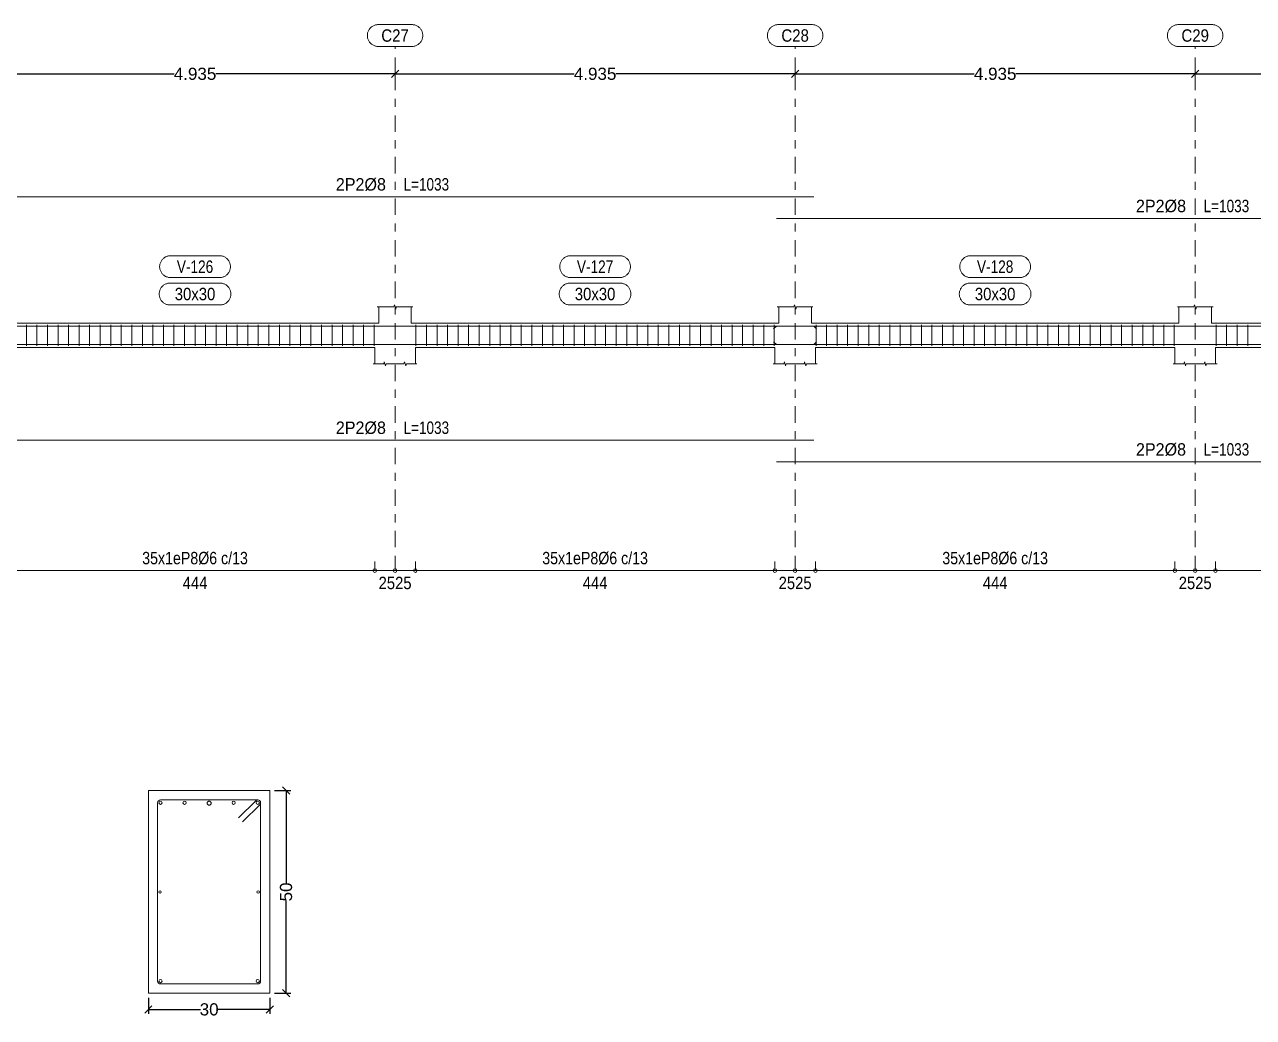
# Model space of a CAD drawing. Header units: millimetres. Extents: x 2 to 158, y -69 to 77.
# Drawn here: x 82.45 to 97.61, y -24.99 to -12.74 of the extents above; entities that cross this region are included whole.
import ezdxf
from ezdxf.enums import TextEntityAlignment as Align

# ---------------------------------------------------------------- set-up
doc = ezdxf.new("R2010")
doc.units = ezdxf.units.MM
doc.linetypes.add('CYPE_RAYAPUNTO', pattern=[0.4125, 0.2025, -0.105, 0, -0.105])
for name, color, linetype, lineweight in [('ALZ_ARM_LONG_ARM_TEXTOS', 3, 'Continuous', 9), ('ALZ_ARM_LONG_TXT_LONG', 3, 'Continuous', 9), ('ALZ_ARM_TRANS_TXT_EST', 3, 'Continuous', 9), ('ALZ_CONT_NUDOS', 122, 'Continuous', 9), ('ALZ_CONT_VIG_HORMIGON', 2, 'Continuous', 9), ('ALZ_COT_COT_EST', 3, 'Continuous', 0), ('ALZ_COT_COT_LIN_APOYOS', 2, 'CYPE_RAYAPUNTO', 0), ('ALZ_COT_LONGITUD_PROYECTADA', 122, 'Continuous', 0), ('ALZ_COT_TEXTOS_ESTRIBOS', 122, 'Continuous', 0), ('ALZ_REF_COT_LIN_AUX_COTA', 2, 'CYPE_RAYAPUNTO', 9), ('ALZ_REF_REF_NOMBRE', 3, 'Continuous', 9), ('ALZ_REF_REF_REFERENCIA', 3, 'Continuous', 9), ('ALZ_REF_TEXTO_REF_NOMBRE', 3, 'Continuous', 9), ('ALZ_REF_TEXTO_REF_REFERENCIA', 3, 'Continuous', 9), ('ARM_LONGITUDINAL_Ø10', 103, 'Continuous', 9), ('ARM_LONGITUDINAL_Ø6', 151, 'Continuous', 9), ('ARM_LONGITUDINAL_Ø8', 32, 'Continuous', 9), ('ARM_TRANSVERSAL_Ø6', 151, 'Continuous', 9), ('SEC_CONT_VIG_HORMIGON_SECCION', 2, 'Continuous', 9), ('SEC_COTAS_SEC_DIM_VIGA', 122, 'Continuous', 0)]:
    doc.layers.add(name, color=color, linetype=linetype, lineweight=lineweight)
doc.styles.add('CYPETXT_0.225_romans', font='arial.ttf', dxfattribs={"height": 0.15})
doc.styles.add('CYPETXT_romans', font='arial.ttf', dxfattribs={"height": 0.2})
doc.dimstyles.new('cype_oblique', dxfattribs={"dimtxt": 0.18, "dimasz": 0.18, "dimexe": 0.05625, "dimexo": 0.05625, "dimgap": 0, "dimtad": 0, "dimdec": 4, "dimzin": 0, "dimdsep": 46, "dimtxsty": 'CYPETXT_0.225_romans', "dimblk": 'OBLIQUE', "dimtsz": 0.045, "dimcen": 0.09, "dimadec": 0, "dimazin": 0, "dimtfac": 1, "dimtdec": 4, "dimtofl": 0, "dimtmove": 2, "dimatfit": 3, "dimfxl": 1, "dimtolj": 1, "dimtzin": 0, "dimarcsym": 0})

# ---------------------------------------------------------------- blocks, each defined once
blk = doc.blocks.new('*D109')
at = {"layer": 'Defpoints', "color": 0, "transparency": 16777216}
for p in [(83.974, -24.691), (85.474, -24.691), (85.474, -24.89)]:
    blk.add_point(p, dxfattribs=at)
at = {"layer": 'SEC_COTAS_SEC_DIM_VIGA', "color": 0, "lineweight": -2, "transparency": 16777216}
for p, q in [((83.929, -24.935), (84.019, -24.845)), ((83.974, -24.747), (83.974, -24.946)), ((85.429, -24.935), (85.519, -24.845)), ((85.474, -24.747), (85.474, -24.946)), ((83.974, -24.89), (84.617, -24.89)), ((85.474, -24.89), (84.831, -24.89))]:
    blk.add_line(p, q, dxfattribs=at)
at = {"layer": 'SEC_COTAS_SEC_DIM_VIGA', "color": 0, "transparency": 16777216, "insert": (84.724, -24.89), "char_height": 0.15, "attachment_point": 5, "style": 'CYPETXT_0.225_romans'}
blk.add_mtext('\\A1;30', dxfattribs=at)
blk = doc.blocks.new('_OBLIQUE')
at = {"color": 0, "linetype": 'ByBlock', "lineweight": -2}
blk.add_line((-0.5, -0.5), (0.5, 0.5), dxfattribs=at)
blk = doc.blocks.new('*D110')
at = {"layer": 'Defpoints', "color": 0, "transparency": 16777216}
for p in [(85.474, -22.191), (85.673, -22.191), (85.474, -24.691)]:
    blk.add_point(p, dxfattribs=at)
at = {"layer": 'SEC_COTAS_SEC_DIM_VIGA', "color": 0, "lineweight": -2, "transparency": 16777216}
for p, q in [((85.53, -22.191), (85.73, -22.191)), ((85.718, -22.236), (85.628, -22.146)), ((85.673, -22.191), (85.673, -23.333)), ((85.673, -24.691), (85.673, -23.548)), ((85.53, -24.691), (85.73, -24.691)), ((85.718, -24.736), (85.628, -24.646))]:
    blk.add_line(p, q, dxfattribs=at)
at = {"layer": 'SEC_COTAS_SEC_DIM_VIGA', "color": 0, "transparency": 16777216, "insert": (85.673, -23.441), "char_height": 0.15, "attachment_point": 5, "rotation": 90, "style": 'CYPETXT_0.225_romans'}
blk.add_mtext('\\A1;50', dxfattribs=at)
blk = doc.blocks.new('*D148')
at = {"layer": 'ALZ_COT_LONGITUD_PROYECTADA', "color": 0, "lineweight": -2, "transparency": 16777216}
for p, q in [((82.037, -13.396), (82.127, -13.306)), ((86.972, -13.396), (87.062, -13.306)), ((82.082, -13.351), (84.293, -13.351)), ((87.017, -13.351), (84.807, -13.351))]:
    blk.add_line(p, q, dxfattribs=at)
at = {"layer": 'Defpoints', "color": 0, "transparency": 16777216}
for p in [(82.082, -13.351), (82.082, -13.351), (87.017, -13.351)]:
    blk.add_point(p, dxfattribs=at)
at = {"layer": 'ALZ_COT_LONGITUD_PROYECTADA', "color": 0, "transparency": 16777216, "insert": (84.55, -13.351), "char_height": 0.15, "attachment_point": 5, "style": 'CYPETXT_0.225_romans'}
blk.add_mtext('\\A1;4.935', dxfattribs=at)
blk = doc.blocks.new('*D149')
at = {"layer": 'ALZ_COT_LONGITUD_PROYECTADA', "color": 0, "lineweight": -2, "transparency": 16777216}
for p, q in [((86.972, -13.396), (87.062, -13.306)), ((91.907, -13.396), (91.997, -13.306)), ((87.017, -13.351), (89.228, -13.351)), ((91.952, -13.351), (89.742, -13.351))]:
    blk.add_line(p, q, dxfattribs=at)
at = {"layer": 'Defpoints', "color": 0, "transparency": 16777216}
for p in [(87.017, -13.351), (87.017, -13.351), (91.952, -13.351)]:
    blk.add_point(p, dxfattribs=at)
at = {"layer": 'ALZ_COT_LONGITUD_PROYECTADA', "color": 0, "transparency": 16777216, "insert": (89.485, -13.351), "char_height": 0.15, "attachment_point": 5, "style": 'CYPETXT_0.225_romans'}
blk.add_mtext('\\A1;4.935', dxfattribs=at)
blk = doc.blocks.new('*D150')
at = {"layer": 'ALZ_COT_LONGITUD_PROYECTADA', "color": 0, "lineweight": -2, "transparency": 16777216}
for p, q in [((91.907, -13.396), (91.997, -13.306)), ((96.842, -13.396), (96.932, -13.306)), ((91.952, -13.351), (94.163, -13.351)), ((96.887, -13.351), (94.677, -13.351))]:
    blk.add_line(p, q, dxfattribs=at)
at = {"layer": 'Defpoints', "color": 0, "transparency": 16777216}
for p in [(91.952, -13.351), (91.952, -13.351), (96.887, -13.351)]:
    blk.add_point(p, dxfattribs=at)
at = {"layer": 'ALZ_COT_LONGITUD_PROYECTADA', "color": 0, "transparency": 16777216, "insert": (94.42, -13.351), "char_height": 0.15, "attachment_point": 5, "style": 'CYPETXT_0.225_romans'}
blk.add_mtext('\\A1;4.935', dxfattribs=at)
blk = doc.blocks.new('*D151')
at = {"layer": 'ALZ_COT_LONGITUD_PROYECTADA', "color": 0, "lineweight": -2, "transparency": 16777216}
for p, q in [((96.842, -13.396), (96.932, -13.306)), ((101.777, -13.396), (101.867, -13.306)), ((96.887, -13.351), (99.098, -13.351)), ((101.822, -13.351), (99.612, -13.351))]:
    blk.add_line(p, q, dxfattribs=at)
at = {"layer": 'Defpoints', "color": 0, "transparency": 16777216}
for p in [(96.887, -13.351), (96.887, -13.351), (101.822, -13.351)]:
    blk.add_point(p, dxfattribs=at)
at = {"layer": 'ALZ_COT_LONGITUD_PROYECTADA', "color": 0, "transparency": 16777216, "insert": (99.355, -13.351), "char_height": 0.15, "attachment_point": 5, "style": 'CYPETXT_0.225_romans'}
blk.add_mtext('\\A1;4.935', dxfattribs=at)

msp = doc.modelspace()

# ---------------------------------------------------------------- linework, layer by layer
at = {"layer": 'ALZ_CONT_NUDOS'}
for p, q in [((86.81748, -16.42611), (86.81748, -16.22611)), ((87.21748, -16.42611), (87.21748, -16.22611)), ((91.75248, -16.42611), (91.75248, -16.22611)), ((92.15248, -16.42611), (92.15248, -16.22611)), ((96.68748, -16.42611), (96.68748, -16.22611)), ((97.08748, -16.42611), (97.08748, -16.22611)), ((86.76748, -16.42611), (86.81748, -16.42611)), ((87.26748, -16.42611), (87.21748, -16.42611)), ((91.70248, -16.42611), (91.75248, -16.42611)), ((92.20248, -16.42611), (92.15248, -16.42611)), ((96.63748, -16.42611), (96.68748, -16.42611)), ((97.13748, -16.42611), (97.08748, -16.42611)), ((86.76748, -16.72611), (86.76748, -16.92611)), ((87.26748, -16.72611), (87.26748, -16.92611)), ((91.70248, -16.72611), (91.70248, -16.92611)), ((92.20248, -16.72611), (92.20248, -16.92611)), ((96.63748, -16.72611), (96.63748, -16.92611)), ((97.13748, -16.72611), (97.13748, -16.92611))]:
    msp.add_line(p, q, dxfattribs=at)
for points in [[(86.79748, -16.22611), (87.00248, -16.22611), (87.00998, -16.20111), (87.02498, -16.25111), (87.03248, -16.22611), (87.23748, -16.22611)], [(91.73248, -16.22611), (91.93748, -16.22611), (91.94498, -16.20111), (91.95998, -16.25111), (91.96748, -16.22611), (92.17248, -16.22611)], [(96.66748, -16.22611), (96.87248, -16.22611), (96.87998, -16.20111), (96.89498, -16.25111), (96.90248, -16.22611), (97.10748, -16.22611)], [(86.74748, -16.92611), (86.87748, -16.92611), (86.88498, -16.90111), (86.89998, -16.95111), (86.90748, -16.92611), (87.03748, -16.92611)], [(86.99748, -16.92611), (87.12748, -16.92611), (87.13498, -16.90111), (87.14998, -16.95111), (87.15748, -16.92611), (87.28748, -16.92611)], [(91.68248, -16.92611), (91.81248, -16.92611), (91.81998, -16.90111), (91.83498, -16.95111), (91.84248, -16.92611), (91.97248, -16.92611)], [(91.93248, -16.92611), (92.06248, -16.92611), (92.06998, -16.90111), (92.08498, -16.95111), (92.09248, -16.92611), (92.22248, -16.92611)], [(96.61748, -16.92611), (96.74748, -16.92611), (96.75498, -16.90111), (96.76998, -16.95111), (96.77748, -16.92611), (96.90748, -16.92611)], [(96.86748, -16.92611), (96.99748, -16.92611), (97.00498, -16.90111), (97.01998, -16.95111), (97.02748, -16.92611), (97.15748, -16.92611)]]:
    msp.add_lwpolyline(points, dxfattribs=at)
at = {"layer": 'ALZ_CONT_VIG_HORMIGON'}
for p, q in [((82.33248, -16.42611), (86.76748, -16.42611)), ((87.26748, -16.42611), (91.70248, -16.42611)), ((92.20248, -16.42611), (96.63748, -16.42611)), ((97.13748, -16.42611), (101.57248, -16.42611)), ((82.33248, -16.72611), (86.76748, -16.72611)), ((87.26748, -16.72611), (91.70248, -16.72611)), ((92.20248, -16.72611), (96.63748, -16.72611)), ((97.13748, -16.72611), (101.57248, -16.72611))]:
    msp.add_line(p, q, dxfattribs=at)
at = {"layer": 'ALZ_COT_COT_EST'}
for p, q in [((86.76748, -19.47642), (86.76748, -19.36392)), ((87.01748, -19.47642), (87.01748, -19.36392)), ((87.26748, -19.47642), (87.26748, -19.36392)), ((91.70248, -19.47642), (91.70248, -19.36392)), ((91.95248, -19.47642), (91.95248, -19.36392)), ((92.20248, -19.47642), (92.20248, -19.36392)), ((96.63748, -19.47642), (96.63748, -19.36392)), ((96.88748, -19.47642), (96.88748, -19.36392)), ((97.13748, -19.47642), (97.13748, -19.36392))]:
    msp.add_line(p, q, dxfattribs=at)
for points in [[(82.33248, -19.47642), (86.76748, -19.47642), (86.76748, -19.36392)], [(86.76748, -19.47642), (87.01748, -19.47642), (87.01748, -19.36392)], [(87.01748, -19.47642), (87.26748, -19.47642), (87.26748, -19.36392)], [(87.26748, -19.47642), (91.70248, -19.47642), (91.70248, -19.36392)], [(91.70248, -19.47642), (91.95248, -19.47642), (91.95248, -19.36392)], [(91.95248, -19.47642), (92.20248, -19.47642), (92.20248, -19.36392)], [(92.20248, -19.47642), (96.63748, -19.47642), (96.63748, -19.36392)], [(96.63748, -19.47642), (96.88748, -19.47642), (96.88748, -19.36392)], [(96.88748, -19.47642), (97.13748, -19.47642), (97.13748, -19.36392)], [(97.13748, -19.47642), (101.57248, -19.47642), (101.57248, -19.36392)]]:
    msp.add_lwpolyline(points, dxfattribs=at)
for centre in [(86.76748, -19.47642), (86.76748, -19.47642), (87.01748, -19.47642), (87.01748, -19.47642), (87.26748, -19.47642), (87.26748, -19.47642), (91.70248, -19.47642), (91.70248, -19.47642), (91.95248, -19.47642), (91.95248, -19.47642), (92.20248, -19.47642), (92.20248, -19.47642), (96.63748, -19.47642), (96.63748, -19.47642), (96.88748, -19.47642), (96.88748, -19.47642), (97.13748, -19.47642), (97.13748, -19.47642)]:
    msp.add_circle(centre, 0.0225, dxfattribs=at)
at = {"layer": 'ALZ_COT_COT_LIN_APOYOS'}
for p, q in [((87.01748, -13.35053), (87.01748, -19.47642)), ((91.95248, -13.35053), (91.95248, -19.47642)), ((96.88748, -13.35053), (96.88748, -19.47642))]:
    msp.add_line(p, q, dxfattribs=at)
at = {"layer": 'ALZ_REF_COT_LIN_AUX_COTA'}
for p, q in [((87.01748, -13.35053), (87.01748, -13.01303)), ((91.95248, -13.35053), (91.95248, -13.01303)), ((96.88748, -13.35053), (96.88748, -13.01303))]:
    msp.add_line(p, q, dxfattribs=at)
at = {"layer": 'ALZ_REF_REF_NOMBRE'}
for points in [[(84.85148, -15.59361), (84.8605, -15.59391), (84.86947, -15.59481), (84.87837, -15.59631), (84.88715, -15.5984), (84.89576, -15.60108), (84.90418, -15.60432), (84.91237, -15.60812), (84.92028, -15.61245), (84.92788, -15.61731), (84.93514, -15.62266), (84.94203, -15.62848), (84.94852, -15.63476), (84.95457, -15.64145), (84.96016, -15.64853), (84.96527, -15.65597), (84.96987, -15.66373), (84.97394, -15.67178), (84.97746, -15.68009), (84.98042, -15.68861), (84.9828, -15.69731), (84.9846, -15.70615), (84.9858, -15.71509), (84.9864, -15.7241), (84.9864, -15.73312), (84.9858, -15.74212), (84.9846, -15.75106), (84.9828, -15.7599), (84.98042, -15.7686), (84.97746, -15.77713), (84.97394, -15.78543), (84.96987, -15.79349), (84.96527, -15.80125), (84.96016, -15.80869), (84.95457, -15.81577), (84.94852, -15.82246), (84.94203, -15.82873), (84.93514, -15.83456), (84.92788, -15.83991), (84.92028, -15.84476), (84.91237, -15.8491), (84.90418, -15.8529), (84.89576, -15.85614), (84.88715, -15.85881), (84.87837, -15.8609), (84.86947, -15.8624), (84.8605, -15.86331), (84.85148, -15.86361), (84.24848, -15.86361), (84.23946, -15.86331), (84.23048, -15.8624), (84.22159, -15.8609), (84.21281, -15.85881), (84.2042, -15.85614), (84.19578, -15.8529), (84.18759, -15.8491), (84.17968, -15.84476), (84.17208, -15.83991), (84.16481, -15.83456), (84.15792, -15.82873), (84.15144, -15.82246), (84.14539, -15.81577), (84.13979, -15.80869), (84.13469, -15.80125), (84.13009, -15.79349), (84.12602, -15.78543), (84.1225, -15.77713), (84.11954, -15.7686), (84.11716, -15.7599), (84.11536, -15.75106), (84.11416, -15.74212), (84.11355, -15.73312), (84.11355, -15.7241), (84.11416, -15.71509), (84.11536, -15.70615), (84.11716, -15.69731), (84.11954, -15.68861), (84.1225, -15.68009), (84.12602, -15.67178), (84.13009, -15.66373), (84.13469, -15.65597), (84.13979, -15.64853), (84.14539, -15.64145), (84.15144, -15.63476), (84.15792, -15.62848), (84.16481, -15.62266), (84.17208, -15.61731), (84.17968, -15.61245), (84.18759, -15.60812), (84.19578, -15.60432), (84.2042, -15.60108), (84.21281, -15.5984), (84.22159, -15.59631), (84.23048, -15.59481), (84.23946, -15.59391), (84.24848, -15.59361), (84.85148, -15.59361)], [(89.78648, -15.59361), (89.7955, -15.59391), (89.80447, -15.59481), (89.81337, -15.59631), (89.82215, -15.5984), (89.83076, -15.60108), (89.83918, -15.60432), (89.84737, -15.60812), (89.85528, -15.61245), (89.86288, -15.61731), (89.87014, -15.62266), (89.87703, -15.62848), (89.88352, -15.63476), (89.88957, -15.64145), (89.89516, -15.64853), (89.90027, -15.65597), (89.90487, -15.66373), (89.90894, -15.67178), (89.91246, -15.68009), (89.91542, -15.68861), (89.9178, -15.69731), (89.9196, -15.70615), (89.9208, -15.71509), (89.9214, -15.7241), (89.9214, -15.73312), (89.9208, -15.74212), (89.9196, -15.75106), (89.9178, -15.7599), (89.91542, -15.7686), (89.91246, -15.77713), (89.90894, -15.78543), (89.90487, -15.79349), (89.90027, -15.80125), (89.89516, -15.80869), (89.88957, -15.81577), (89.88352, -15.82246), (89.87703, -15.82873), (89.87014, -15.83456), (89.86288, -15.83991), (89.85528, -15.84476), (89.84737, -15.8491), (89.83918, -15.8529), (89.83076, -15.85614), (89.82215, -15.85881), (89.81337, -15.8609), (89.80447, -15.8624), (89.7955, -15.86331), (89.78648, -15.86361), (89.18348, -15.86361), (89.17446, -15.86331), (89.16548, -15.8624), (89.15659, -15.8609), (89.14781, -15.85881), (89.1392, -15.85614), (89.13078, -15.8529), (89.12259, -15.8491), (89.11468, -15.84476), (89.10708, -15.83991), (89.09981, -15.83456), (89.09292, -15.82873), (89.08644, -15.82246), (89.08039, -15.81577), (89.07479, -15.80869), (89.06969, -15.80125), (89.06509, -15.79349), (89.06102, -15.78543), (89.0575, -15.77713), (89.05454, -15.7686), (89.05216, -15.7599), (89.05036, -15.75106), (89.04916, -15.74212), (89.04855, -15.73312), (89.04855, -15.7241), (89.04916, -15.71509), (89.05036, -15.70615), (89.05216, -15.69731), (89.05454, -15.68861), (89.0575, -15.68009), (89.06102, -15.67178), (89.06509, -15.66373), (89.06969, -15.65597), (89.07479, -15.64853), (89.08039, -15.64145), (89.08644, -15.63476), (89.09292, -15.62848), (89.09981, -15.62266), (89.10708, -15.61731), (89.11468, -15.61245), (89.12259, -15.60812), (89.13078, -15.60432), (89.1392, -15.60108), (89.14781, -15.5984), (89.15659, -15.59631), (89.16548, -15.59481), (89.17446, -15.59391), (89.18348, -15.59361), (89.78648, -15.59361)], [(94.72148, -15.59361), (94.7305, -15.59391), (94.73947, -15.59481), (94.74837, -15.59631), (94.75715, -15.5984), (94.76576, -15.60108), (94.77418, -15.60432), (94.78237, -15.60812), (94.79028, -15.61245), (94.79788, -15.61731), (94.80514, -15.62266), (94.81203, -15.62848), (94.81852, -15.63476), (94.82457, -15.64145), (94.83016, -15.64853), (94.83527, -15.65597), (94.83987, -15.66373), (94.84394, -15.67178), (94.84746, -15.68009), (94.85042, -15.68861), (94.8528, -15.69731), (94.8546, -15.70615), (94.8558, -15.71509), (94.8564, -15.7241), (94.8564, -15.73312), (94.8558, -15.74212), (94.8546, -15.75106), (94.8528, -15.7599), (94.85042, -15.7686), (94.84746, -15.77713), (94.84394, -15.78543), (94.83987, -15.79349), (94.83527, -15.80125), (94.83016, -15.80869), (94.82457, -15.81577), (94.81852, -15.82246), (94.81203, -15.82873), (94.80514, -15.83456), (94.79788, -15.83991), (94.79028, -15.84476), (94.78237, -15.8491), (94.77418, -15.8529), (94.76576, -15.85614), (94.75715, -15.85881), (94.74837, -15.8609), (94.73947, -15.8624), (94.7305, -15.86331), (94.72148, -15.86361), (94.11848, -15.86361), (94.10946, -15.86331), (94.10048, -15.8624), (94.09159, -15.8609), (94.08281, -15.85881), (94.0742, -15.85614), (94.06578, -15.8529), (94.05759, -15.8491), (94.04968, -15.84476), (94.04208, -15.83991), (94.03481, -15.83456), (94.02792, -15.82873), (94.02144, -15.82246), (94.01539, -15.81577), (94.00979, -15.80869), (94.00469, -15.80125), (94.00009, -15.79349), (93.99602, -15.78543), (93.9925, -15.77713), (93.98954, -15.7686), (93.98716, -15.7599), (93.98536, -15.75106), (93.98416, -15.74212), (93.98355, -15.73312), (93.98355, -15.7241), (93.98416, -15.71509), (93.98536, -15.70615), (93.98716, -15.69731), (93.98954, -15.68861), (93.9925, -15.68009), (93.99602, -15.67178), (94.00009, -15.66373), (94.00469, -15.65597), (94.00979, -15.64853), (94.01539, -15.64145), (94.02144, -15.63476), (94.02792, -15.62848), (94.03481, -15.62266), (94.04208, -15.61731), (94.04968, -15.61245), (94.05759, -15.60812), (94.06578, -15.60432), (94.0742, -15.60108), (94.08281, -15.5984), (94.09159, -15.59631), (94.10048, -15.59481), (94.10946, -15.59391), (94.11848, -15.59361), (94.72148, -15.59361)], [(84.8571, -15.93111), (84.86612, -15.93141), (84.8751, -15.93231), (84.88399, -15.93381), (84.89277, -15.9359), (84.90139, -15.93858), (84.90981, -15.94182), (84.91799, -15.94562), (84.9259, -15.94995), (84.93351, -15.95481), (84.94077, -15.96016), (84.94766, -15.96598), (84.95414, -15.97226), (84.9602, -15.97895), (84.96579, -15.98603), (84.97089, -15.99347), (84.97549, -16.00123), (84.97956, -16.00928), (84.98308, -16.01759), (84.98604, -16.02611), (84.98843, -16.03481), (84.99022, -16.04365), (84.99143, -16.05259), (84.99203, -16.0616), (84.99203, -16.07062), (84.99143, -16.07962), (84.99022, -16.08856), (84.98843, -16.0974), (84.98604, -16.1061), (84.98308, -16.11463), (84.97956, -16.12293), (84.97549, -16.13099), (84.97089, -16.13875), (84.96579, -16.14619), (84.9602, -16.15327), (84.95414, -16.15996), (84.94766, -16.16623), (84.94077, -16.17206), (84.93351, -16.17741), (84.9259, -16.18226), (84.91799, -16.1866), (84.90981, -16.1904), (84.90139, -16.19364), (84.89277, -16.19631), (84.88399, -16.1984), (84.8751, -16.1999), (84.86612, -16.20081), (84.8571, -16.20111), (84.24285, -16.20111), (84.23384, -16.20081), (84.22486, -16.1999), (84.21596, -16.1984), (84.20719, -16.19631), (84.19857, -16.19364), (84.19015, -16.1904), (84.18197, -16.1866), (84.17406, -16.18226), (84.16645, -16.17741), (84.15919, -16.17206), (84.1523, -16.16623), (84.14581, -16.15996), (84.13976, -16.15327), (84.13417, -16.14619), (84.12906, -16.13875), (84.12447, -16.13099), (84.1204, -16.12293), (84.11687, -16.11463), (84.11391, -16.1061), (84.11153, -16.0974), (84.10973, -16.08856), (84.10853, -16.07962), (84.10793, -16.07062), (84.10793, -16.0616), (84.10853, -16.05259), (84.10973, -16.04365), (84.11153, -16.03481), (84.11391, -16.02611), (84.11687, -16.01759), (84.1204, -16.00928), (84.12447, -16.00123), (84.12906, -15.99347), (84.13417, -15.98603), (84.13976, -15.97895), (84.14581, -15.97226), (84.1523, -15.96598), (84.15919, -15.96016), (84.16645, -15.95481), (84.17406, -15.94995), (84.18197, -15.94562), (84.19015, -15.94182), (84.19857, -15.93858), (84.20719, -15.9359), (84.21596, -15.93381), (84.22486, -15.93231), (84.23384, -15.93141), (84.24285, -15.93111), (84.8571, -15.93111)], [(89.7921, -15.93111), (89.80112, -15.93141), (89.8101, -15.93231), (89.81899, -15.93381), (89.82777, -15.9359), (89.83639, -15.93858), (89.84481, -15.94182), (89.85299, -15.94562), (89.8609, -15.94995), (89.86851, -15.95481), (89.87577, -15.96016), (89.88266, -15.96598), (89.88914, -15.97226), (89.8952, -15.97895), (89.90079, -15.98603), (89.90589, -15.99347), (89.91049, -16.00123), (89.91456, -16.00928), (89.91808, -16.01759), (89.92104, -16.02611), (89.92343, -16.03481), (89.92522, -16.04365), (89.92643, -16.05259), (89.92703, -16.0616), (89.92703, -16.07062), (89.92643, -16.07962), (89.92522, -16.08856), (89.92343, -16.0974), (89.92104, -16.1061), (89.91808, -16.11463), (89.91456, -16.12293), (89.91049, -16.13099), (89.90589, -16.13875), (89.90079, -16.14619), (89.8952, -16.15327), (89.88914, -16.15996), (89.88266, -16.16623), (89.87577, -16.17206), (89.86851, -16.17741), (89.8609, -16.18226), (89.85299, -16.1866), (89.84481, -16.1904), (89.83639, -16.19364), (89.82777, -16.19631), (89.81899, -16.1984), (89.8101, -16.1999), (89.80112, -16.20081), (89.7921, -16.20111), (89.17785, -16.20111), (89.16884, -16.20081), (89.15986, -16.1999), (89.15096, -16.1984), (89.14219, -16.19631), (89.13357, -16.19364), (89.12515, -16.1904), (89.11697, -16.1866), (89.10906, -16.18226), (89.10145, -16.17741), (89.09419, -16.17206), (89.0873, -16.16623), (89.08081, -16.15996), (89.07476, -16.15327), (89.06917, -16.14619), (89.06406, -16.13875), (89.05947, -16.13099), (89.0554, -16.12293), (89.05187, -16.11463), (89.04891, -16.1061), (89.04653, -16.0974), (89.04473, -16.08856), (89.04353, -16.07962), (89.04293, -16.07062), (89.04293, -16.0616), (89.04353, -16.05259), (89.04473, -16.04365), (89.04653, -16.03481), (89.04891, -16.02611), (89.05187, -16.01759), (89.0554, -16.00928), (89.05947, -16.00123), (89.06406, -15.99347), (89.06917, -15.98603), (89.07476, -15.97895), (89.08081, -15.97226), (89.0873, -15.96598), (89.09419, -15.96016), (89.10145, -15.95481), (89.10906, -15.94995), (89.11697, -15.94562), (89.12515, -15.94182), (89.13357, -15.93858), (89.14219, -15.9359), (89.15096, -15.93381), (89.15986, -15.93231), (89.16884, -15.93141), (89.17785, -15.93111), (89.7921, -15.93111)], [(94.7271, -15.93111), (94.73612, -15.93141), (94.7451, -15.93231), (94.75399, -15.93381), (94.76277, -15.9359), (94.77139, -15.93858), (94.77981, -15.94182), (94.78799, -15.94562), (94.7959, -15.94995), (94.80351, -15.95481), (94.81077, -15.96016), (94.81766, -15.96598), (94.82414, -15.97226), (94.8302, -15.97895), (94.83579, -15.98603), (94.84089, -15.99347), (94.84549, -16.00123), (94.84956, -16.00928), (94.85308, -16.01759), (94.85604, -16.02611), (94.85843, -16.03481), (94.86022, -16.04365), (94.86143, -16.05259), (94.86203, -16.0616), (94.86203, -16.07062), (94.86143, -16.07962), (94.86022, -16.08856), (94.85843, -16.0974), (94.85604, -16.1061), (94.85308, -16.11463), (94.84956, -16.12293), (94.84549, -16.13099), (94.84089, -16.13875), (94.83579, -16.14619), (94.8302, -16.15327), (94.82414, -16.15996), (94.81766, -16.16623), (94.81077, -16.17206), (94.80351, -16.17741), (94.7959, -16.18226), (94.78799, -16.1866), (94.77981, -16.1904), (94.77139, -16.19364), (94.76277, -16.19631), (94.75399, -16.1984), (94.7451, -16.1999), (94.73612, -16.20081), (94.7271, -16.20111), (94.11285, -16.20111), (94.10384, -16.20081), (94.09486, -16.1999), (94.08596, -16.1984), (94.07719, -16.19631), (94.06857, -16.19364), (94.06015, -16.1904), (94.05197, -16.1866), (94.04406, -16.18226), (94.03645, -16.17741), (94.02919, -16.17206), (94.0223, -16.16623), (94.01581, -16.15996), (94.00976, -16.15327), (94.00417, -16.14619), (93.99906, -16.13875), (93.99447, -16.13099), (93.9904, -16.12293), (93.98687, -16.11463), (93.98391, -16.1061), (93.98153, -16.0974), (93.97973, -16.08856), (93.97853, -16.07962), (93.97793, -16.07062), (93.97793, -16.0616), (93.97853, -16.05259), (93.97973, -16.04365), (93.98153, -16.03481), (93.98391, -16.02611), (93.98687, -16.01759), (93.9904, -16.00928), (93.99447, -16.00123), (93.99906, -15.99347), (94.00417, -15.98603), (94.00976, -15.97895), (94.01581, -15.97226), (94.0223, -15.96598), (94.02919, -15.96016), (94.03645, -15.95481), (94.04406, -15.94995), (94.05197, -15.94562), (94.06015, -15.94182), (94.06857, -15.93858), (94.07719, -15.9359), (94.08596, -15.93381), (94.09486, -15.93231), (94.10384, -15.93141), (94.11285, -15.93111), (94.7271, -15.93111)]]:
    msp.add_lwpolyline(points, close=True, dxfattribs=at)
at = {"layer": 'ALZ_REF_REF_REFERENCIA'}
for points in [[(87.22448, -12.74303), (87.2335, -12.74333), (87.24247, -12.74424), (87.25137, -12.74574), (87.26015, -12.74783), (87.26876, -12.7505), (87.27718, -12.75374), (87.28537, -12.75754), (87.29328, -12.76188), (87.30088, -12.76673), (87.30814, -12.77208), (87.31503, -12.77791), (87.32152, -12.78418), (87.32757, -12.79087), (87.33316, -12.79795), (87.33827, -12.80539), (87.34287, -12.81315), (87.34694, -12.8212), (87.35046, -12.82951), (87.35342, -12.83803), (87.3558, -12.84674), (87.3576, -12.85558), (87.3588, -12.86452), (87.3594, -12.87352), (87.3594, -12.88254), (87.3588, -12.89154), (87.3576, -12.90049), (87.3558, -12.90933), (87.35342, -12.91803), (87.35046, -12.92655), (87.34694, -12.93486), (87.34287, -12.94291), (87.33827, -12.95067), (87.33316, -12.95811), (87.32757, -12.96519), (87.32152, -12.97188), (87.31503, -12.97815), (87.30814, -12.98398), (87.30088, -12.98933), (87.29328, -12.99419), (87.28537, -12.99852), (87.27718, -13.00232), (87.26876, -13.00556), (87.26015, -13.00823), (87.25137, -13.01033), (87.24247, -13.01183), (87.2335, -13.01273), (87.22448, -13.01303), (86.81048, -13.01303), (86.80146, -13.01273), (86.79248, -13.01183), (86.78359, -13.01033), (86.77481, -13.00823), (86.7662, -13.00556), (86.75778, -13.00232), (86.74959, -12.99852), (86.74168, -12.99419), (86.73408, -12.98933), (86.72681, -12.98398), (86.71992, -12.97815), (86.71344, -12.97188), (86.70739, -12.96519), (86.70179, -12.95811), (86.69669, -12.95067), (86.69209, -12.94291), (86.68802, -12.93486), (86.6845, -12.92655), (86.68154, -12.91803), (86.67916, -12.90933), (86.67736, -12.90049), (86.67616, -12.89154), (86.67555, -12.88254), (86.67555, -12.87352), (86.67616, -12.86452), (86.67736, -12.85558), (86.67916, -12.84674), (86.68154, -12.83803), (86.6845, -12.82951), (86.68802, -12.8212), (86.69209, -12.81315), (86.69669, -12.80539), (86.70179, -12.79795), (86.70739, -12.79087), (86.71344, -12.78418), (86.71992, -12.77791), (86.72681, -12.77208), (86.73408, -12.76673), (86.74168, -12.76188), (86.74959, -12.75754), (86.75778, -12.75374), (86.7662, -12.7505), (86.77481, -12.74783), (86.78359, -12.74574), (86.79248, -12.74424), (86.80146, -12.74333), (86.81048, -12.74303), (87.22448, -12.74303)], [(92.15948, -12.74303), (92.1685, -12.74333), (92.17747, -12.74424), (92.18637, -12.74574), (92.19515, -12.74783), (92.20376, -12.7505), (92.21218, -12.75374), (92.22037, -12.75754), (92.22828, -12.76188), (92.23588, -12.76673), (92.24314, -12.77208), (92.25003, -12.77791), (92.25652, -12.78418), (92.26257, -12.79087), (92.26816, -12.79795), (92.27327, -12.80539), (92.27787, -12.81315), (92.28194, -12.8212), (92.28546, -12.82951), (92.28842, -12.83803), (92.2908, -12.84674), (92.2926, -12.85558), (92.2938, -12.86452), (92.2944, -12.87352), (92.2944, -12.88254), (92.2938, -12.89154), (92.2926, -12.90049), (92.2908, -12.90933), (92.28842, -12.91803), (92.28546, -12.92655), (92.28194, -12.93486), (92.27787, -12.94291), (92.27327, -12.95067), (92.26816, -12.95811), (92.26257, -12.96519), (92.25652, -12.97188), (92.25003, -12.97815), (92.24314, -12.98398), (92.23588, -12.98933), (92.22828, -12.99419), (92.22037, -12.99852), (92.21218, -13.00232), (92.20376, -13.00556), (92.19515, -13.00823), (92.18637, -13.01033), (92.17747, -13.01183), (92.1685, -13.01273), (92.15948, -13.01303), (91.74548, -13.01303), (91.73646, -13.01273), (91.72748, -13.01183), (91.71859, -13.01033), (91.70981, -13.00823), (91.7012, -13.00556), (91.69278, -13.00232), (91.68459, -12.99852), (91.67668, -12.99419), (91.66908, -12.98933), (91.66181, -12.98398), (91.65492, -12.97815), (91.64844, -12.97188), (91.64239, -12.96519), (91.63679, -12.95811), (91.63169, -12.95067), (91.62709, -12.94291), (91.62302, -12.93486), (91.6195, -12.92655), (91.61654, -12.91803), (91.61416, -12.90933), (91.61236, -12.90049), (91.61116, -12.89154), (91.61055, -12.88254), (91.61055, -12.87352), (91.61116, -12.86452), (91.61236, -12.85558), (91.61416, -12.84674), (91.61654, -12.83803), (91.6195, -12.82951), (91.62302, -12.8212), (91.62709, -12.81315), (91.63169, -12.80539), (91.63679, -12.79795), (91.64239, -12.79087), (91.64844, -12.78418), (91.65492, -12.77791), (91.66181, -12.77208), (91.66908, -12.76673), (91.67668, -12.76188), (91.68459, -12.75754), (91.69278, -12.75374), (91.7012, -12.7505), (91.70981, -12.74783), (91.71859, -12.74574), (91.72748, -12.74424), (91.73646, -12.74333), (91.74548, -12.74303), (92.15948, -12.74303)], [(97.09448, -12.74303), (97.1035, -12.74333), (97.11247, -12.74424), (97.12137, -12.74574), (97.13015, -12.74783), (97.13876, -12.7505), (97.14718, -12.75374), (97.15537, -12.75754), (97.16328, -12.76188), (97.17088, -12.76673), (97.17814, -12.77208), (97.18503, -12.77791), (97.19152, -12.78418), (97.19757, -12.79087), (97.20316, -12.79795), (97.20827, -12.80539), (97.21287, -12.81315), (97.21694, -12.8212), (97.22046, -12.82951), (97.22342, -12.83803), (97.2258, -12.84674), (97.2276, -12.85558), (97.2288, -12.86452), (97.2294, -12.87352), (97.2294, -12.88254), (97.2288, -12.89154), (97.2276, -12.90049), (97.2258, -12.90933), (97.22342, -12.91803), (97.22046, -12.92655), (97.21694, -12.93486), (97.21287, -12.94291), (97.20827, -12.95067), (97.20316, -12.95811), (97.19757, -12.96519), (97.19152, -12.97188), (97.18503, -12.97815), (97.17814, -12.98398), (97.17088, -12.98933), (97.16328, -12.99419), (97.15537, -12.99852), (97.14718, -13.00232), (97.13876, -13.00556), (97.13015, -13.00823), (97.12137, -13.01033), (97.11247, -13.01183), (97.1035, -13.01273), (97.09448, -13.01303), (96.68048, -13.01303), (96.67146, -13.01273), (96.66248, -13.01183), (96.65359, -13.01033), (96.64481, -13.00823), (96.6362, -13.00556), (96.62778, -13.00232), (96.61959, -12.99852), (96.61168, -12.99419), (96.60408, -12.98933), (96.59681, -12.98398), (96.58992, -12.97815), (96.58344, -12.97188), (96.57739, -12.96519), (96.57179, -12.95811), (96.56669, -12.95067), (96.56209, -12.94291), (96.55802, -12.93486), (96.5545, -12.92655), (96.55154, -12.91803), (96.54916, -12.90933), (96.54736, -12.90049), (96.54616, -12.89154), (96.54555, -12.88254), (96.54555, -12.87352), (96.54616, -12.86452), (96.54736, -12.85558), (96.54916, -12.84674), (96.55154, -12.83803), (96.5545, -12.82951), (96.55802, -12.8212), (96.56209, -12.81315), (96.56669, -12.80539), (96.57179, -12.79795), (96.57739, -12.79087), (96.58344, -12.78418), (96.58992, -12.77791), (96.59681, -12.77208), (96.60408, -12.76673), (96.61168, -12.76188), (96.61959, -12.75754), (96.62778, -12.75374), (96.6362, -12.7505), (96.64481, -12.74783), (96.65359, -12.74574), (96.66248, -12.74424), (96.67146, -12.74333), (96.68048, -12.74303), (97.09448, -12.74303)]]:
    msp.add_lwpolyline(points, close=True, dxfattribs=at)
at = {"layer": 'ARM_LONGITUDINAL_Ø10'}
msp.add_circle((84.72381, -22.34557), 0.025, dxfattribs=at)
at = {"layer": 'ARM_LONGITUDINAL_Ø6'}
for centre in [(84.11881, -23.44057), (85.32881, -23.44057)]:
    msp.add_circle(centre, 0.015, dxfattribs=at)
at = {"layer": 'ARM_LONGITUDINAL_Ø8'}
for p, q in [((91.72248, -16.46211), (91.68712, -16.49746)), ((92.18248, -16.46211), (92.21783, -16.49746)), ((91.72248, -16.69011), (91.68712, -16.65475)), ((92.18248, -16.69011), (92.21783, -16.65475))]:
    msp.add_line(p, q, dxfattribs=at)
for points in [[(81.85248, -14.8669), (92.18248, -14.8669)], [(91.72248, -15.13361), (102.05248, -15.13361)], [(81.85248, -16.46211), (92.18248, -16.46211)], [(91.72248, -16.46211), (102.05248, -16.46211)], [(81.85248, -16.69011), (92.18248, -16.69011)], [(91.72248, -16.69011), (102.05248, -16.69011)], [(81.85248, -17.86863), (92.18248, -17.86863)], [(91.72248, -18.13615), (102.05248, -18.13615)]]:
    msp.add_lwpolyline(points, dxfattribs=at)
for centre in [(84.12381, -22.34057), (84.42131, -22.34057), (85.02631, -22.34057), (85.32381, -22.34057), (84.12381, -24.54057), (85.32381, -24.54057)]:
    msp.add_circle(centre, 0.02, dxfattribs=at)
at = {"layer": 'ARM_TRANSVERSAL_Ø6'}
for p, q in [((82.46998, -16.44611), (82.46998, -16.70611)), ((82.59998, -16.44611), (82.59998, -16.70611)), ((82.72998, -16.44611), (82.72998, -16.70611)), ((82.85998, -16.44611), (82.85998, -16.70611)), ((82.98998, -16.44611), (82.98998, -16.70611)), ((83.11998, -16.44611), (83.11998, -16.70611)), ((83.24998, -16.44611), (83.24998, -16.70611)), ((83.37998, -16.44611), (83.37998, -16.70611)), ((83.50998, -16.44611), (83.50998, -16.70611)), ((83.63998, -16.44611), (83.63998, -16.70611)), ((83.76998, -16.44611), (83.76998, -16.70611)), ((83.89998, -16.44611), (83.89998, -16.70611)), ((84.02998, -16.44611), (84.02998, -16.70611)), ((84.15998, -16.44611), (84.15998, -16.70611)), ((84.28998, -16.44611), (84.28998, -16.70611)), ((84.41998, -16.44611), (84.41998, -16.70611)), ((84.54998, -16.44611), (84.54998, -16.70611)), ((84.67998, -16.44611), (84.67998, -16.70611)), ((84.80998, -16.44611), (84.80998, -16.70611)), ((84.93998, -16.44611), (84.93998, -16.70611)), ((85.06998, -16.44611), (85.06998, -16.70611)), ((85.19998, -16.44611), (85.19998, -16.70611)), ((85.32998, -16.44611), (85.32998, -16.70611)), ((85.45998, -16.44611), (85.45998, -16.70611)), ((85.58998, -16.44611), (85.58998, -16.70611)), ((85.71998, -16.44611), (85.71998, -16.70611)), ((85.84998, -16.44611), (85.84998, -16.70611)), ((85.97998, -16.44611), (85.97998, -16.70611)), ((86.10998, -16.44611), (86.10998, -16.70611)), ((86.23998, -16.44611), (86.23998, -16.70611)), ((86.36998, -16.44611), (86.36998, -16.70611)), ((86.49998, -16.44611), (86.49998, -16.70611)), ((86.62998, -16.44611), (86.62998, -16.70611)), ((86.75998, -16.44611), (86.75998, -16.70611)), ((87.27498, -16.44611), (87.27498, -16.70611)), ((87.40498, -16.44611), (87.40498, -16.70611)), ((87.53498, -16.44611), (87.53498, -16.70611)), ((87.66498, -16.44611), (87.66498, -16.70611)), ((87.79498, -16.44611), (87.79498, -16.70611)), ((87.92498, -16.44611), (87.92498, -16.70611)), ((88.05498, -16.44611), (88.05498, -16.70611)), ((88.18498, -16.44611), (88.18498, -16.70611)), ((88.31498, -16.44611), (88.31498, -16.70611)), ((88.44498, -16.44611), (88.44498, -16.70611)), ((88.57498, -16.44611), (88.57498, -16.70611)), ((88.70498, -16.44611), (88.70498, -16.70611)), ((88.83498, -16.44611), (88.83498, -16.70611)), ((88.96498, -16.44611), (88.96498, -16.70611)), ((89.09498, -16.44611), (89.09498, -16.70611)), ((89.22498, -16.44611), (89.22498, -16.70611)), ((89.35498, -16.44611), (89.35498, -16.70611)), ((89.48498, -16.44611), (89.48498, -16.70611)), ((89.61498, -16.44611), (89.61498, -16.70611)), ((89.74498, -16.44611), (89.74498, -16.70611)), ((89.87498, -16.44611), (89.87498, -16.70611)), ((90.00498, -16.44611), (90.00498, -16.70611)), ((90.13498, -16.44611), (90.13498, -16.70611)), ((90.26498, -16.44611), (90.26498, -16.70611)), ((90.39498, -16.44611), (90.39498, -16.70611)), ((90.52498, -16.44611), (90.52498, -16.70611)), ((90.65498, -16.44611), (90.65498, -16.70611)), ((90.78498, -16.44611), (90.78498, -16.70611)), ((90.91498, -16.44611), (90.91498, -16.70611)), ((91.04498, -16.44611), (91.04498, -16.70611)), ((91.17498, -16.44611), (91.17498, -16.70611)), ((91.30498, -16.44611), (91.30498, -16.70611)), ((91.43498, -16.44611), (91.43498, -16.70611)), ((91.56498, -16.44611), (91.56498, -16.70611)), ((91.69498, -16.44611), (91.69498, -16.70611)), ((92.20998, -16.44611), (92.20998, -16.70611)), ((92.33998, -16.44611), (92.33998, -16.70611)), ((92.46998, -16.44611), (92.46998, -16.70611)), ((92.59998, -16.44611), (92.59998, -16.70611)), ((92.72998, -16.44611), (92.72998, -16.70611)), ((92.85998, -16.44611), (92.85998, -16.70611)), ((92.98998, -16.44611), (92.98998, -16.70611)), ((93.11998, -16.44611), (93.11998, -16.70611)), ((93.24998, -16.44611), (93.24998, -16.70611)), ((93.37998, -16.44611), (93.37998, -16.70611)), ((93.50998, -16.44611), (93.50998, -16.70611)), ((93.63998, -16.44611), (93.63998, -16.70611)), ((93.76998, -16.44611), (93.76998, -16.70611)), ((93.89998, -16.44611), (93.89998, -16.70611)), ((94.02998, -16.44611), (94.02998, -16.70611)), ((94.15998, -16.44611), (94.15998, -16.70611)), ((94.28998, -16.44611), (94.28998, -16.70611)), ((94.41998, -16.44611), (94.41998, -16.70611)), ((94.54998, -16.44611), (94.54998, -16.70611)), ((94.67998, -16.44611), (94.67998, -16.70611)), ((94.80998, -16.44611), (94.80998, -16.70611)), ((94.93998, -16.44611), (94.93998, -16.70611)), ((95.06998, -16.44611), (95.06998, -16.70611)), ((95.19998, -16.44611), (95.19998, -16.70611)), ((95.32998, -16.44611), (95.32998, -16.70611)), ((95.45998, -16.44611), (95.45998, -16.70611)), ((95.58998, -16.44611), (95.58998, -16.70611)), ((95.71998, -16.44611), (95.71998, -16.70611)), ((95.84998, -16.44611), (95.84998, -16.70611)), ((95.97998, -16.44611), (95.97998, -16.70611)), ((96.10998, -16.44611), (96.10998, -16.70611)), ((96.23998, -16.44611), (96.23998, -16.70611)), ((96.36998, -16.44611), (96.36998, -16.70611)), ((96.49998, -16.44611), (96.49998, -16.70611)), ((96.62998, -16.44611), (96.62998, -16.70611)), ((97.14498, -16.44611), (97.14498, -16.70611)), ((97.27498, -16.44611), (97.27498, -16.70611)), ((97.40498, -16.44611), (97.40498, -16.70611)), ((97.53498, -16.44611), (97.53498, -16.70611))]:
    msp.add_line(p, q, dxfattribs=at)
msp.add_lwpolyline([(85.13643, -22.57745), (85.35213, -22.36114), (85.355, -22.35646), (85.3571, -22.35138), (85.35838, -22.34604), (85.35881, -22.34057), (85.35814, -22.33374), (85.35615, -22.32717), (85.35291, -22.32112), (85.34856, -22.31582), (85.34326, -22.31147), (85.3372, -22.30823), (85.33064, -22.30624), (85.32381, -22.30557), (84.12381, -22.30557), (84.11042, -22.30823), (84.09906, -22.31582), (84.09147, -22.32717), (84.08881, -22.34057), (84.08881, -24.54057), (84.09147, -24.55396), (84.09906, -24.56532), (84.11042, -24.5729), (84.12381, -24.57557), (85.32381, -24.57557), (85.3372, -24.5729), (85.34856, -24.56532), (85.35615, -24.55396), (85.35881, -24.54057), (85.35881, -22.34057), (85.35814, -22.33374), (85.35615, -22.32717), (85.35291, -22.32112), (85.34856, -22.31582), (85.34326, -22.31147), (85.3372, -22.30823), (85.33064, -22.30624), (85.32381, -22.30557), (85.31698, -22.30624), (85.31042, -22.30823), (85.30437, -22.31147), (85.29906, -22.31582), (85.08693, -22.52795)], dxfattribs=at)
at = {"layer": 'SEC_CONT_VIG_HORMIGON_SECCION'}
msp.add_lwpolyline([(85.47381, -22.19057), (83.97381, -22.19057), (83.97381, -24.69057), (85.47381, -24.69057), (85.47381, -22.19057)], close=True, dxfattribs=at)

# ---------------------------------------------------------------- texts
at = {"layer": 'ALZ_ARM_LONG_ARM_TEXTOS', "style": 'CYPETXT_romans', "width": 0.926742}
for p in [(86.59573, -14.79023), (96.46573, -15.05694), (86.59573, -17.79196), (96.46573, -18.05949)]:
    msp.add_text('2P2%%c8', height=0.153333, dxfattribs=at).set_placement(p, align=Align.CENTER)
at = {"layer": 'ALZ_ARM_LONG_TXT_LONG', "style": 'CYPETXT_romans', "width": 0.780391}
for p in [(87.3796, -14.79023), (97.2496, -15.05694), (87.3796, -17.79196), (97.2496, -18.05949)]:
    msp.add_text(' L=1033', height=0.153333, dxfattribs=at).set_placement(p, align=Align.CENTER)
at = {"layer": 'ALZ_ARM_TRANS_TXT_EST', "style": 'CYPETXT_romans', "width": 0.816977}
for p in [(84.54998, -19.39975), (89.48498, -19.39975), (94.41998, -19.39975)]:
    msp.add_text('35x1eP8%%c6 c/13', height=0.1533333, dxfattribs=at).set_placement(p, align=Align.CENTER)
at = {"layer": 'ALZ_COT_TEXTOS_ESTRIBOS', "style": 'CYPETXT_romans', "width": 0.853312}
for p in [(84.54998, -19.55308), (89.48498, -19.55308), (94.41998, -19.55308)]:
    msp.add_text('444', height=0.153333, dxfattribs=at).set_placement(p, align=Align.TOP_CENTER)
for p in [(87.01748, -19.55308), (91.95248, -19.55308), (96.88748, -19.55308)]:
    msp.add_text('25', height=0.153333, dxfattribs=at).set_placement(p, align=Align.TOP_RIGHT)
for p in [(87.01748, -19.55308), (91.95248, -19.55308), (96.88748, -19.55308)]:
    msp.add_text('25', height=0.153333, dxfattribs=at).set_placement(p, align=Align.TOP_LEFT)
at = {"layer": 'ALZ_REF_TEXTO_REF_NOMBRE', "style": 'CYPETXT_romans'}
for s, width, p in [('V-126', 0.78605, (84.54998, -15.72861)), ('V-127', 0.78605, (89.48498, -15.72861)), ('V-128', 0.78605, (94.41998, -15.72861)), ('30x30', 0.857077, (84.54998, -16.06611)), ('30x30', 0.857077, (89.48498, -16.06611)), ('30x30', 0.857077, (94.41998, -16.06611))]:
    msp.add_text(s, height=0.153333, dxfattribs=dict(at, width=width)).set_placement(p, align=Align.MIDDLE_CENTER)
at = {"layer": 'ALZ_REF_TEXTO_REF_REFERENCIA', "style": 'CYPETXT_romans', "width": 0.864}
for s, p in [('C27', (87.01748, -12.87803)), ('C28', (91.95248, -12.87803)), ('C29', (96.88748, -12.87803))]:
    msp.add_text(s, height=0.153333, dxfattribs=at).set_placement(p, align=Align.MIDDLE_CENTER)

# ---------------------------------------------------------------- dimensions: what is measured, and where the dimension line sits
at = {"layer": 'ALZ_COT_LONGITUD_PROYECTADA'}
for p1, p2, picture, middle in [((87.01748, -13.35053), (82.08248, -13.35053), '*D148', (84.54998, -13.35053)), ((91.95248, -13.35053), (87.01748, -13.35053), '*D149', (89.48498, -13.35053)), ((96.88748, -13.35053), (91.95248, -13.35053), '*D150', (94.41998, -13.35053)), ((101.82248, -13.35053), (96.88748, -13.35053), '*D151', (99.35498, -13.35053))]:
    dim = msp.add_aligned_dim(p1=p1, p2=p2, distance=0, text='4.935', dimstyle='cype_oblique', override={"dimexe": 0, "dimexo": 0}, dxfattribs=at)
    dim.commit()
    dim.dimension.update_dxf_attribs({"geometry": picture, "text_midpoint": middle})
at = {"layer": 'SEC_COTAS_SEC_DIM_VIGA'}
for p1, p2, text, picture, middle in [((85.47381, -24.69057), (85.47381, -22.19057), '50', '*D110', (85.67331, -23.44057)), ((83.97381, -24.69057), (85.47381, -24.69057), '30', '*D109', (84.72381, -24.89007))]:
    dim = msp.add_aligned_dim(p1=p1, p2=p2, distance=-0.1995, text=text, dimstyle='cype_oblique', dxfattribs=at)
    dim.commit()
    dim.dimension.update_dxf_attribs({"geometry": picture, "text_midpoint": middle})

doc.saveas('drawing.dxf')
